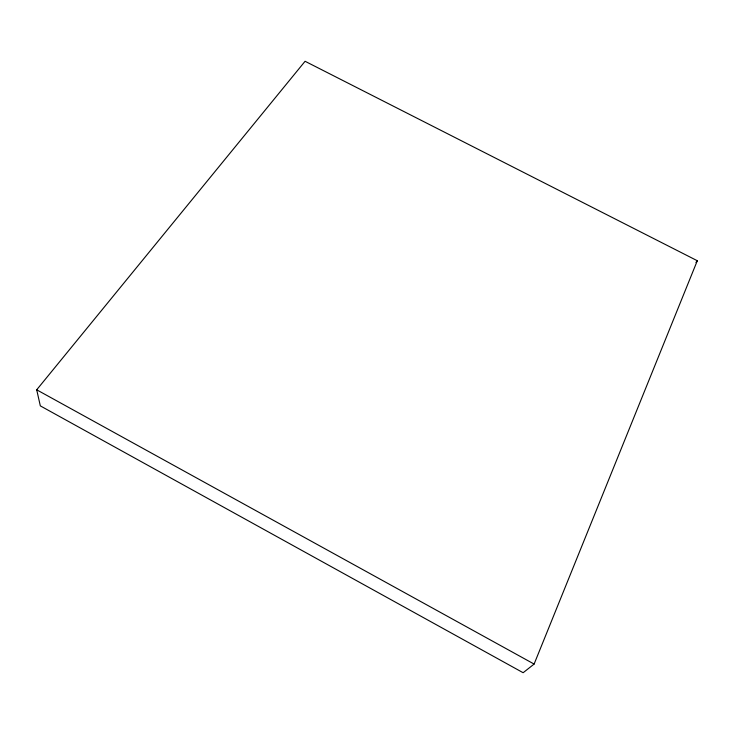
<?xml version="1.0" encoding="UTF-8"?>
<svg xmlns="http://www.w3.org/2000/svg" width="734" height="734" viewBox="0 0 734 734"><rect width="100%" height="100%" fill="white"/><g stroke="black" fill="none" stroke-linecap="round" stroke-linejoin="round"><path stroke-width="1.1" d="M534.113 664.068L697.3 260.735L305.078 61.28L36.7 389.8L40.324 405.874L523.14 672.72L534.113 664.068L36.7 389.8M695.942 262.515L697.3 260.735"/></g></svg>
